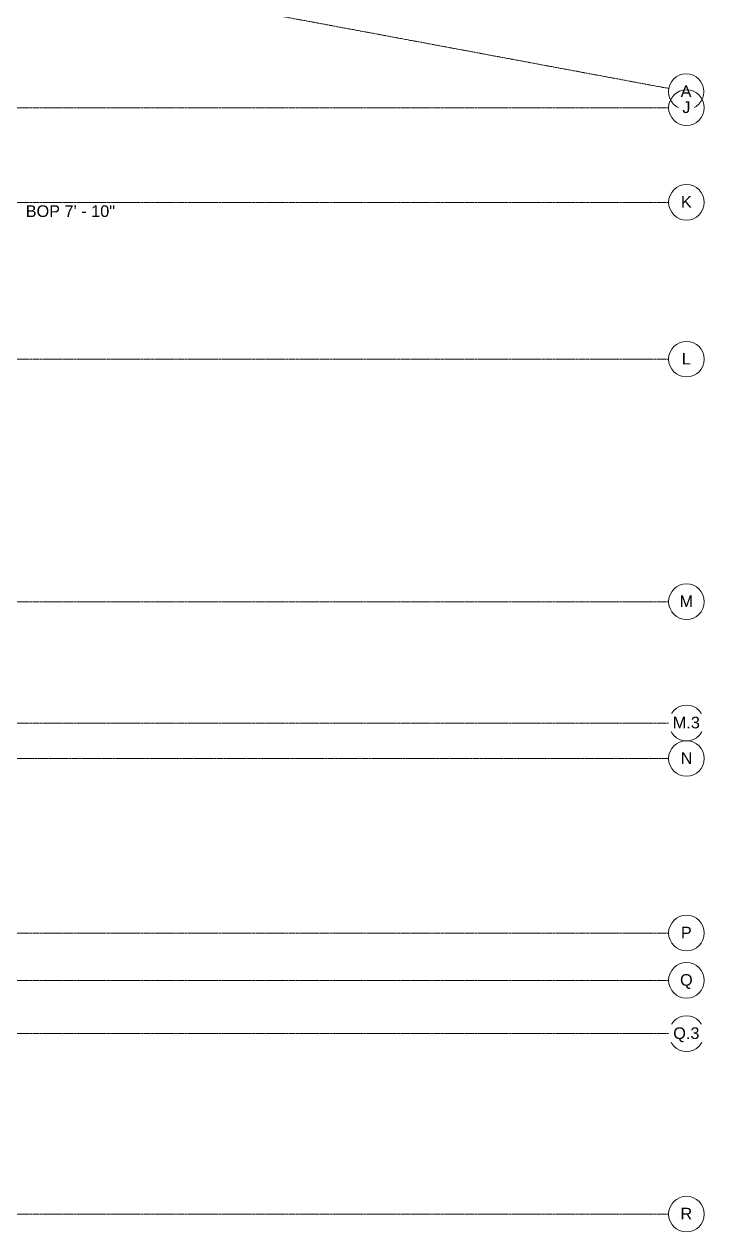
# Model space of a CAD drawing. Header units: inches. Extents: x -3648 to 241, y -496 to 1784.
# Drawn here: x 10.2 to 240.9, y 392 to 800.2 of the extents above; entities that cross this region are included whole.
import ezdxf

# ---------------------------------------------------------------- set-up
doc = ezdxf.new("R2010")
doc.units = ezdxf.units.IN
doc.header["$MEASUREMENT"] = 0
doc.linetypes.add('Grid Line', pattern=[0.875, 0.5, -0.125, 0.125, -0.125])
for name, color, linetype, lineweight in [('G-ANNO-DIMS', 251, 'Continuous', 9), ('S-GRID', 8, 'Continuous', 9), ('S-GRID-IDEN', 8, 'Continuous', 13)]:
    doc.layers.add(name, color=color, linetype=linetype, lineweight=lineweight)
doc.styles.add('Arial', font='arial.ttf', dxfattribs={"height": 3.934132})

# ---------------------------------------------------------------- blocks, each defined once
blk = doc.blocks.new('Grid - 3_16_-139788-THIRD LEVEL')
at = {"layer": 'S-GRID-IDEN'}
blk.add_circle((0, 0), 0.188, dxfattribs=at)

msp = doc.modelspace()

# ---------------------------------------------------------------- linework, layer by layer
at = {"layer": 'S-GRID', "linetype": 'Grid Line'}
for p, q in [((-3580, 1488.28), (228, 778.5)), ((-3635.68, 772), (228, 772)), ((-3635.68, 740), (228, 740)), ((-3635.68, 687), (228, 687)), ((-3635.68, 605), (228, 605)), ((228, 552), (-3635.68, 552)), ((-3635.68, 493), (228, 493)), ((-3635.68, 477), (228, 477)), ((-3635.68, 398), (228, 398))]:
    msp.add_line(p, q, dxfattribs=at)

# ---------------------------------------------------------------- block references
at = {"layer": 'S-GRID-IDEN'}
for p, xscale, yscale, zscale, rotation in [((233.9, 777.4), 31.99999999999998, 31.99999999999998, 31.99999999999998, 259.4416666666667), ((234, 740), 31.99999999999999, 31.99999999999999, 31.99999999999999, 269.9999999999996), ((234, 687), 31.99999999999999, 31.99999999999999, 31.99999999999999, 269.9999999999996), ((234, 605), 31.99999999999999, 31.99999999999999, 31.99999999999999, 269.9999999999996), ((234, 564), 31.99999999999999, 31.99999999999999, 31.99999999999999, 269.9999999999996), ((234, 552), 31.99999999999999, 31.99999999999999, 31.99999999999999, 90), ((234, 493), 31.99999999999999, 31.99999999999999, 31.99999999999999, 269.9999999999996), ((234, 477), 31.99999999999999, 31.99999999999999, 31.99999999999999, 269.9999999999996), ((234, 459), 31.99999999999999, 31.99999999999999, 31.99999999999999, 269.9999999999996), ((234, 398), 31.99999999999999, 31.99999999999999, 31.99999999999999, 269.9999999999996)]:
    msp.add_blockref('Grid - 3_16_-139788-THIRD LEVEL', p, dxfattribs=dict(at, xscale=xscale, yscale=yscale, zscale=zscale, rotation=rotation))

# ---------------------------------------------------------------- texts
at = {"layer": 'G-ANNO-DIMS', "insert": (10.72, 738.99), "char_height": 3.9341, "width": 35.952, "attachment_point": 1, "line_spacing_factor": 0.938532, "style": 'Arial'}
msp.add_mtext('BOP 7\' - 10"', dxfattribs=at)

# ---------------------------------------------------------------- next in the draw order: texts
at = {"layer": 'S-GRID-IDEN', "lineweight": 9, "attachment_point": 2, "line_spacing_factor": 0.938532, "style": 'Arial', "bg_fill": 3, "box_fill_scale": 1.25, "bg_fill_color": 0, "bg_fill_transparency": 0}
for s, insert, char_height, width in [('A', (233.87, 779.53), 3.93, 4.368), ('K', (233.97, 742.12), 3.93, 4.368), ('L', (233.97, 689.12), 3.93, 3.648), ('M', (233.97, 607.12), 3.93, 5.424), ('M.3', (233.97, 566.12), 3.934, 10.896), ('N', (234.03, 554.12), 3.93, 4.704), ('P', (233.97, 495.12), 3.93, 4.368), ('Q', (233.97, 479.12), 3.93, 5.088), ('Q.3', (233.97, 461.12), 3.934, 10.56), ('R', (233.97, 400.12), 3.93, 4.704)]:
    msp.add_mtext(s, dxfattribs=dict(at, insert=insert, char_height=char_height, width=width))

# ---------------------------------------------------------------- next in the draw order: linework, layer by layer
at = {"layer": 'S-GRID', "linetype": 'Grid Line'}
for p, q in [((-3635.68, 564), (228, 564)), ((-3635.68, 459), (228, 459))]:
    msp.add_line(p, q, dxfattribs=at)

# ---------------------------------------------------------------- next in the draw order: block references
at = {"layer": 'S-GRID-IDEN', "xscale": 31.99999999999999, "yscale": 31.99999999999999, "zscale": 31.99999999999999, "rotation": 269.9999999999996}
msp.add_blockref('Grid - 3_16_-139788-THIRD LEVEL', (234, 772), dxfattribs=at)

# ---------------------------------------------------------------- next in the draw order: texts
at = {"layer": 'S-GRID-IDEN', "lineweight": 9, "insert": (233.97, 774.12), "char_height": 3.93, "width": 3.264, "attachment_point": 2, "line_spacing_factor": 0.938532, "style": 'Arial', "bg_fill": 3, "box_fill_scale": 1.25, "bg_fill_color": 0, "bg_fill_transparency": 0}
msp.add_mtext('J', dxfattribs=at)

doc.saveas('drawing.dxf')
